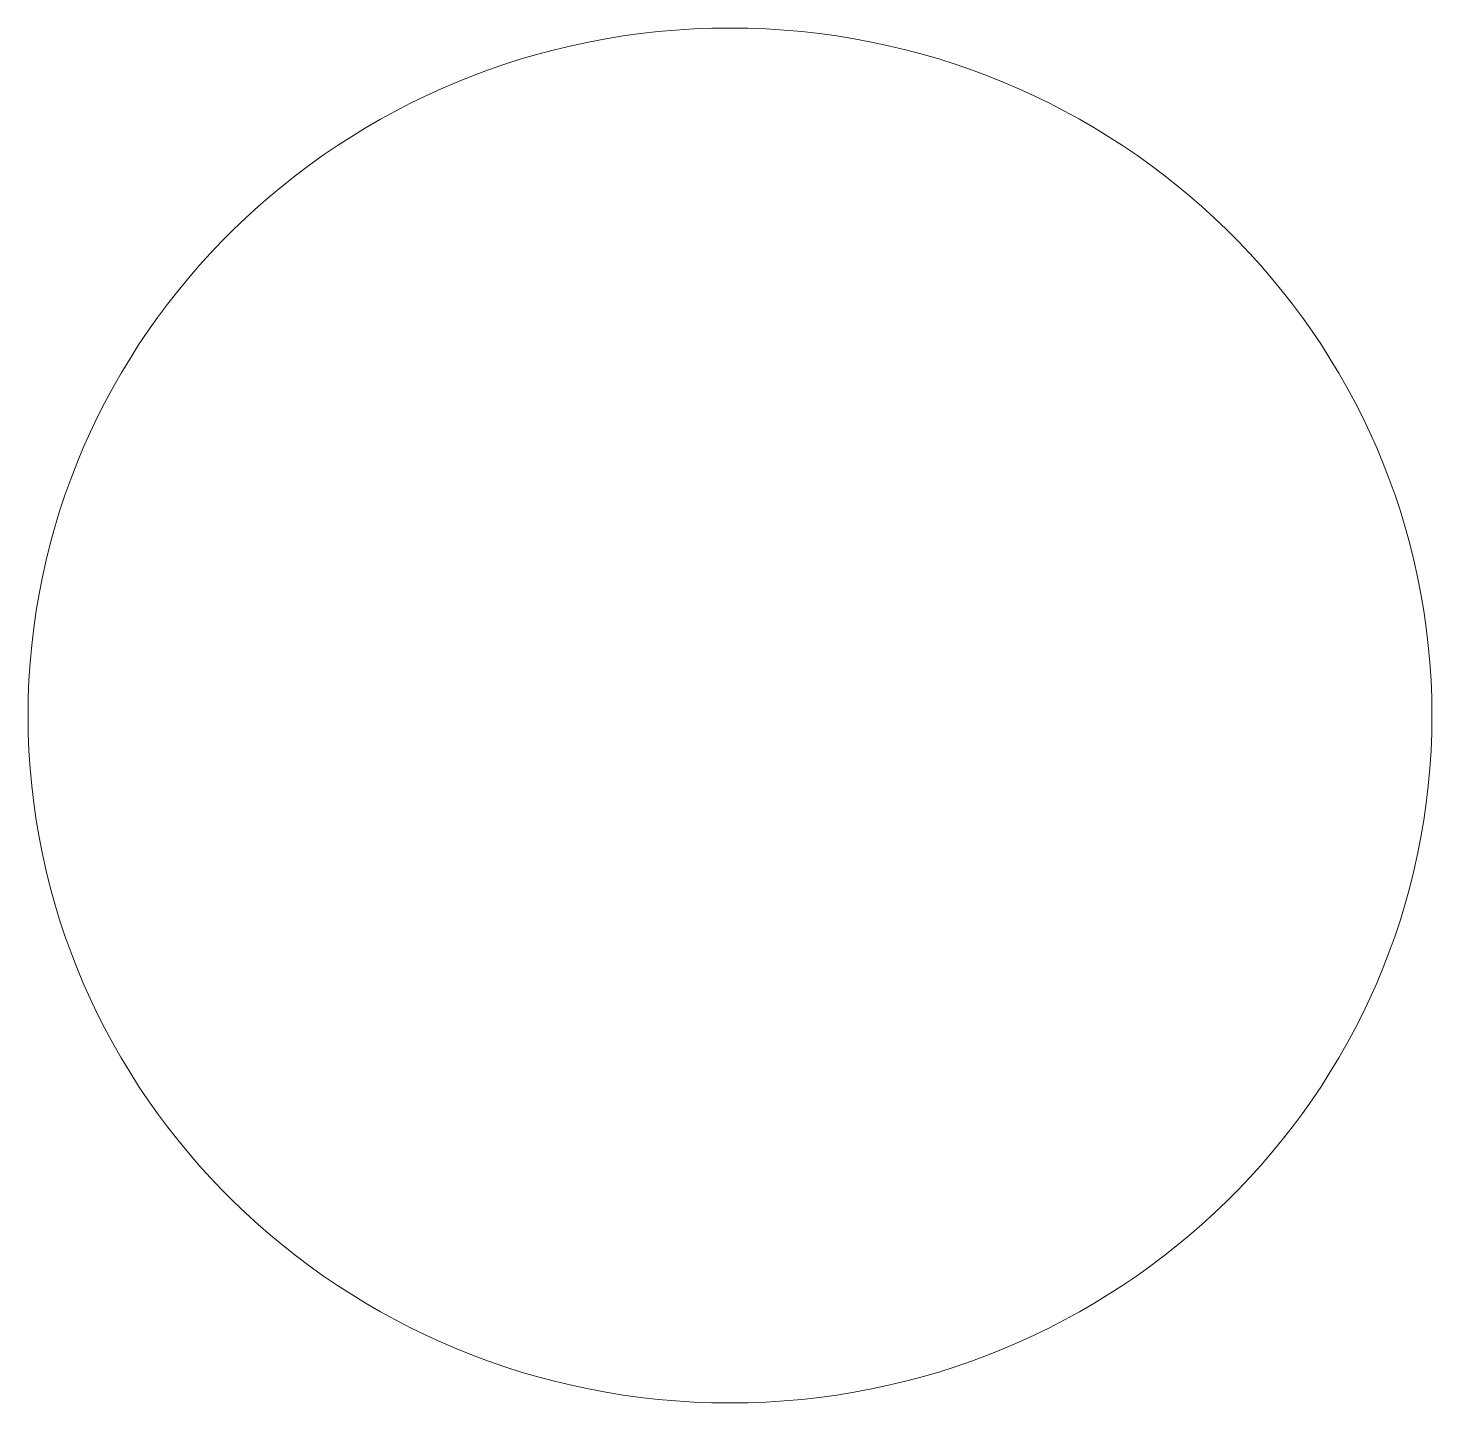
# Model space of a CAD drawing. Header units: millimetres. Extents: x -53.5 to -29.2, y 17 to 40.8.
import ezdxf

# ---------------------------------------------------------------- set-up
doc = ezdxf.new("R2010")
doc.units = ezdxf.units.MM
doc.header["$LTSCALE"] = 50
doc.layers.add('None', color=7, linetype='Continuous', lineweight=5)

# ---------------------------------------------------------------- blocks, each defined once
blk = doc.blocks.new('Rosetta-Plant (2D)')
at = {"color": 255, "linetype": 'Continuous', "lineweight": 5, "transparency": 33554687}
blk.add_wipeout([(0.375, -10.5), (-0.813, -10.443), (-1.99, -10.272), (-3.145, -9.989), (-4.265, -9.596), (-5.341, -9.098), (-6.361, -8.499), (-7.317, -7.804), (-8.199, -7.022), (-8.998, -6.158), (-9.707, -5.222), (-10.318, -4.223), (-10.827, -3.169), (-11.228, -2.072), (-11.517, -0.942), (-11.692, 0.211), (-11.75, 1.375), (-11.692, 2.539), (-11.517, 3.692), (-11.228, 4.822), (-10.827, 5.919), (-10.318, 6.973), (-9.707, 7.972), (-8.998, 8.908), (-8.199, 9.772), (-7.317, 10.554), (-6.361, 11.249), (-5.341, 11.848), (-4.265, 12.346), (-3.145, 12.739), (-1.99, 13.022), (-0.813, 13.193), (0.375, 13.25), (1.563, 13.193), (2.74, 13.022), (3.895, 12.739), (5.015, 12.346), (6.091, 11.848), (7.111, 11.249), (8.067, 10.554), (8.949, 9.772), (9.748, 8.908), (10.457, 7.972), (11.068, 6.973), (11.577, 5.919), (11.978, 4.822), (12.267, 3.692), (12.442, 2.539), (12.5, 1.375), (12.442, 0.211), (12.267, -0.942), (11.978, -2.072), (11.577, -3.169), (11.068, -4.223), (10.457, -5.222), (9.748, -6.158), (8.949, -7.022), (8.067, -7.804), (7.111, -8.499), (6.091, -9.098), (5.015, -9.596), (3.895, -9.989), (2.74, -10.272), (1.563, -10.443)], dxfattribs=at).dxf.layer = 'None'
at = {"layer": 'None', "color": 7, "linetype": 'Continuous', "lineweight": 5, "transparency": 33554687}
blk.add_ellipse((0.375, 1.375), major_axis=(12.125, 0), ratio=0.979381, dxfattribs=at)

msp = doc.modelspace()

# ---------------------------------------------------------------- block references
at = {"layer": 'None', "color": 7, "transparency": 33554687}
msp.add_blockref('Rosetta-Plant (2D)', (-41.75, 27.5), dxfattribs=at)

doc.saveas('drawing.dxf')
